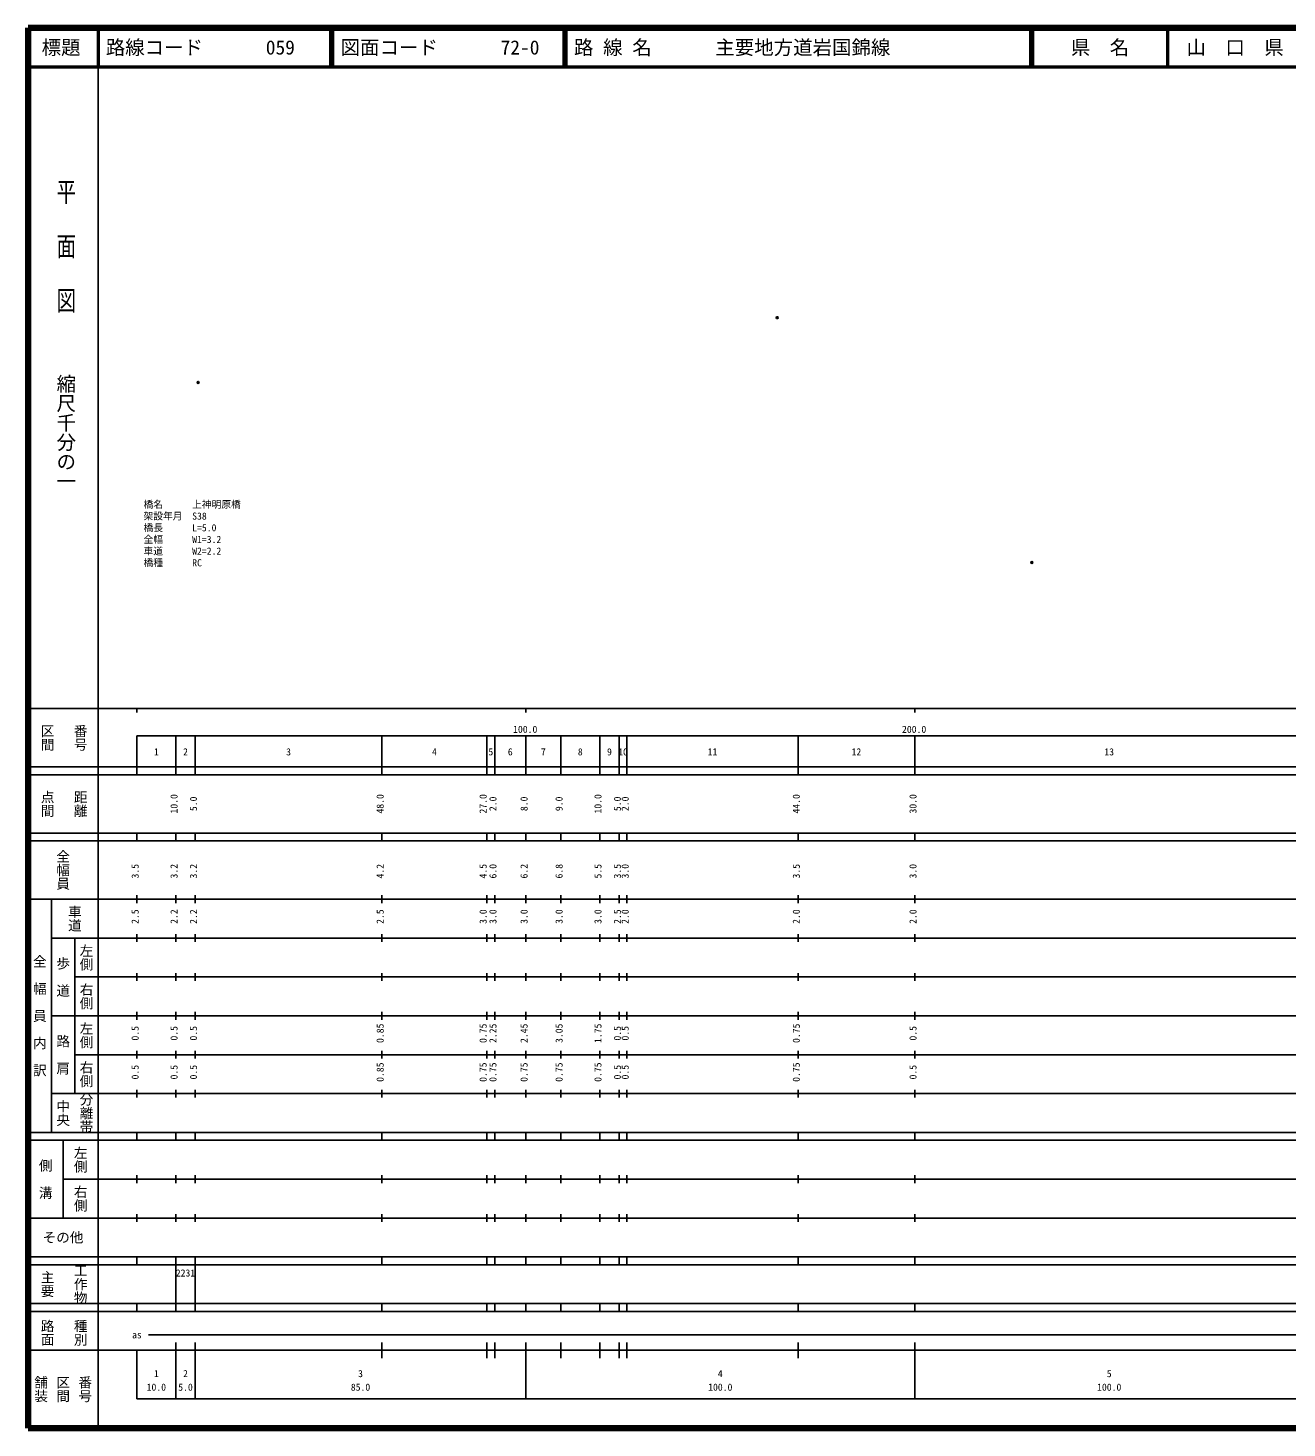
# Model space of a CAD drawing. Units: millimetres on the paper. Extents: x 40 to 680, y 20 to 380.
# Drawn here: x 40 to 363.7, y 20 to 380 of the extents above; entities that cross this region are included whole.
import ezdxf
from ezdxf.enums import TextEntityAlignment as Align

# ---------------------------------------------------------------- set-up
doc = ezdxf.new("R2010")
doc.units = ezdxf.units.MM
doc.header["$PDMODE"] = 32
doc.header["$PDSIZE"] = 0.5
for name, color, linetype in [('M-OTRS', 6, 'Continuous'), ('M-STR-HTXT', 7, 'Continuous'), ('M-TTL-TXT', 7, 'Continuous')]:
    doc.layers.add(name, color=color, linetype=linetype)
for name, color, linetype, lineweight in [('M-TTL', 2, 'Continuous', 140), ('M-TTL-BAND', 7, 'Continuous', 25), ('M-TTL-LINE', 7, 'Continuous', 50)]:
    doc.layers.add(name, color=color, linetype=linetype, lineweight=lineweight)
doc.styles.add('@ＭＳ ゴシック', font='')
doc.styles.add('ＭＳ ゴシック', font='')
doc.styles.get('@ＭＳ ゴシック').set_extended_font_data('@MS Gothic')
doc.styles.get('ＭＳ ゴシック').set_extended_font_data('MS Gothic')

msp = doc.modelspace()

# ---------------------------------------------------------------- linework, layer by layer
at = {"layer": 'M-OTRS'}
for p in [(232.649, 305.516), (83.72, 288.855), (298.124, 242.561)]:
    msp.add_point(p, dxfattribs=at)
at = {"layer": 'M-TTL'}
for p, q in [((40, 380), (40, 20)), ((680, 380), (40, 380)), ((40, 20), (680, 20))]:
    msp.add_line(p, q, dxfattribs=at)
at = {"layer": 'M-TTL-BAND'}
for p, q in [((58, 370), (58, 20)), ((40, 205), (579, 205)), ((68, 205), (68, 204)), ((168, 205), (168, 204)), ((268, 205), (268, 204)), ((68, 198), (579, 198)), ((68, 198), (68, 188)), ((78, 188), (78, 198)), ((83, 188), (83, 198)), ((131, 188), (131, 198)), ((158, 188), (158, 198)), ((160, 188), (160, 198)), ((168, 188), (168, 198)), ((177, 188), (177, 198)), ((187, 188), (187, 198)), ((192, 188), (192, 198)), ((194, 188), (194, 198)), ((238, 188), (238, 198)), ((268, 188), (268, 198)), ((40, 190), (579, 190)), ((40, 188), (579, 188)), ((40, 173), (579, 173)), ((68, 171), (68, 173)), ((78, 171), (78, 173)), ((83, 171), (83, 173)), ((131, 171), (131, 173)), ((158, 171), (158, 173)), ((160, 171), (160, 173)), ((168, 171), (168, 173)), ((177, 171), (177, 173)), ((187, 171), (187, 173)), ((192, 171), (192, 173)), ((194, 171), (194, 173)), ((238, 171), (238, 173)), ((268, 171), (268, 173)), ((40, 171), (579, 171)), ((40, 156), (579, 156)), ((46, 96), (46, 156)), ((68, 155), (68, 157)), ((78, 155), (78, 157)), ((83, 155), (83, 157)), ((131, 155), (131, 157)), ((158, 155), (158, 157)), ((160, 155), (160, 157)), ((168, 155), (168, 157)), ((177, 155), (177, 157)), ((187, 155), (187, 157)), ((192, 155), (192, 157)), ((194, 155), (194, 157)), ((238, 155), (238, 157)), ((268, 155), (268, 157)), ((46, 146), (579, 146)), ((52, 146), (52, 106)), ((68, 145), (68, 147)), ((78, 145), (78, 147)), ((83, 145), (83, 147)), ((131, 145), (131, 147)), ((158, 145), (158, 147)), ((160, 145), (160, 147)), ((168, 145), (168, 147)), ((177, 145), (177, 147)), ((187, 145), (187, 147)), ((192, 145), (192, 147)), ((194, 145), (194, 147)), ((238, 145), (238, 147)), ((268, 145), (268, 147)), ((68, 135), (68, 137)), ((78, 135), (78, 137)), ((83, 135), (83, 137)), ((131, 135), (131, 137)), ((158, 135), (158, 137)), ((160, 135), (160, 137)), ((168, 135), (168, 137)), ((177, 135), (177, 137)), ((187, 135), (187, 137)), ((192, 135), (192, 137)), ((194, 135), (194, 137)), ((238, 135), (238, 137)), ((268, 135), (268, 137)), ((52, 136), (579, 136)), ((46, 126), (579, 126)), ((68, 125), (68, 127)), ((78, 125), (78, 127)), ((83, 125), (83, 127)), ((131, 125), (131, 127)), ((158, 125), (158, 127)), ((160, 125), (160, 127)), ((168, 125), (168, 127)), ((177, 125), (177, 127)), ((187, 125), (187, 127)), ((192, 125), (192, 127)), ((194, 125), (194, 127)), ((238, 125), (238, 127)), ((268, 125), (268, 127)), ((52, 116), (579, 116)), ((68, 115), (68, 117)), ((78, 115), (78, 117)), ((83, 115), (83, 117)), ((131, 115), (131, 117)), ((158, 115), (158, 117)), ((160, 115), (160, 117)), ((168, 115), (168, 117)), ((177, 115), (177, 117)), ((187, 115), (187, 117)), ((192, 115), (192, 117)), ((194, 115), (194, 117)), ((238, 115), (238, 117)), ((268, 115), (268, 117)), ((46, 106), (579, 106)), ((68, 105), (68, 107)), ((78, 105), (78, 107)), ((83, 105), (83, 107)), ((131, 105), (131, 107)), ((158, 105), (158, 107)), ((160, 105), (160, 107)), ((168, 105), (168, 107)), ((177, 105), (177, 107)), ((187, 105), (187, 107)), ((192, 105), (192, 107)), ((194, 105), (194, 107)), ((238, 105), (238, 107)), ((268, 105), (268, 107)), ((40, 96), (579, 96)), ((40, 94), (579, 94)), ((49, 94), (49, 74)), ((68, 94), (68, 96)), ((78, 94), (78, 96)), ((83, 94), (83, 96)), ((131, 94), (131, 96)), ((158, 94), (158, 96)), ((160, 94), (160, 96)), ((168, 94), (168, 96)), ((177, 94), (177, 96)), ((187, 94), (187, 96)), ((192, 94), (192, 96)), ((194, 94), (194, 96)), ((238, 94), (238, 96)), ((268, 94), (268, 96)), ((49, 84), (579, 84)), ((68, 83), (68, 85)), ((78, 83), (78, 85)), ((83, 83), (83, 85)), ((131, 83), (131, 85)), ((158, 83), (158, 85)), ((160, 83), (160, 85)), ((168, 83), (168, 85)), ((177, 83), (177, 85)), ((187, 83), (187, 85)), ((192, 83), (192, 85)), ((194, 83), (194, 85)), ((238, 83), (238, 85)), ((268, 83), (268, 85)), ((40, 74), (579, 74)), ((68, 73), (68, 75)), ((78, 73), (78, 75)), ((83, 73), (83, 75)), ((131, 73), (131, 75)), ((158, 73), (158, 75)), ((160, 73), (160, 75)), ((168, 73), (168, 75)), ((177, 73), (177, 75)), ((187, 73), (187, 75)), ((192, 73), (192, 75)), ((194, 73), (194, 75)), ((238, 73), (238, 75)), ((268, 73), (268, 75)), ((40, 64), (579, 64)), ((40, 62), (579, 62)), ((68, 62), (68, 64)), ((78, 62), (78, 64)), ((78, 52), (78, 62)), ((83, 62), (83, 64)), ((83, 52), (83, 62)), ((131, 62), (131, 64)), ((158, 62), (158, 64)), ((160, 62), (160, 64)), ((168, 62), (168, 64)), ((177, 62), (177, 64)), ((187, 62), (187, 64)), ((192, 62), (192, 64)), ((194, 62), (194, 64)), ((238, 62), (238, 64)), ((268, 62), (268, 64)), ((40, 52), (579, 52)), ((68, 50), (68, 52)), ((78, 50), (78, 52)), ((83, 50), (83, 52)), ((131, 50), (131, 52)), ((158, 50), (158, 52)), ((160, 50), (160, 52)), ((168, 50), (168, 52)), ((177, 50), (177, 52)), ((187, 50), (187, 52)), ((192, 50), (192, 52)), ((194, 50), (194, 52)), ((238, 50), (238, 52)), ((268, 50), (268, 52)), ((40, 50), (579, 50)), ((71, 44), (565, 44)), ((40, 40), (579, 40)), ((68, 40), (68, 27.5)), ((78, 27.5), (78, 42)), ((83, 27.5), (83, 42)), ((131, 38), (131, 42)), ((158, 38), (158, 42)), ((160, 38), (160, 42)), ((168, 27.5), (168, 42)), ((177, 38), (177, 42)), ((187, 38), (187, 42)), ((192, 38), (192, 42)), ((194, 38), (194, 42)), ((238, 38), (238, 42)), ((268, 27.5), (268, 42)), ((68, 27.5), (579, 27.5))]:
    msp.add_line(p, q, dxfattribs=at)
at = {"layer": 'M-TTL-LINE'}
for p, q in [((58, 380), (58, 370)), ((117.75, 380), (117.75, 370)), ((118.25, 380), (118.25, 370)), ((177.75, 380), (177.75, 370)), ((178.25, 380), (178.25, 370)), ((297.75, 380), (297.75, 370)), ((298.25, 380), (298.25, 370)), ((333, 380), (333, 370)), ((40, 370), (680, 370))]:
    msp.add_line(p, q, dxfattribs=at)

# ---------------------------------------------------------------- texts
at = {"layer": 'M-STR-HTXT', "style": 'ＭＳ ゴシック'}
for s, p in [('橋名\u3000\u3000\u3000上神明原橋', (69.715, 256.025)), ('架設年月\u3000S38', (69.715, 253.025)), ('橋長\u3000\u3000\u3000L=5.0', (69.715, 250.025)), ('全幅\u3000\u3000\u3000W1=3.2', (69.715, 247.025)), ('車道\u3000\u3000\u3000W2=2.2', (69.715, 244.025)), ('橋種\u3000\u3000\u3000RC', (69.715, 241.025))]:
    msp.add_text(s, height=1.833, dxfattribs=at).set_placement(p, align=Align.BOTTOM_LEFT)
at = {"layer": 'M-TTL-BAND', "style": '@ＭＳ ゴシック', "width": 1.4}
msp.add_text('平  面  図', height=3.666, rotation=270, dxfattribs=at).set_placement((49.777, 306.475), align=Align.MIDDLE_RIGHT)
at = {"layer": 'M-TTL-BAND', "style": '@ＭＳ ゴシック'}
msp.add_text('縮尺千分の一', height=3.666, rotation=270, dxfattribs=at).set_placement((49.777, 261.03), align=Align.MIDDLE_RIGHT)
for s, p in [('区間', (45, 197.5)), ('番号', (53.5, 197.5)), ('点間', (45, 180.5)), ('距離', (53.5, 180.5)), ('全幅員', (49, 163.5)), ('車道', (52, 151)), ('左側', (55, 141)), ('全\u3000幅\u3000員\u3000内\u3000訳', (43, 126)), ('歩\u3000道', (49, 136)), ('右側', (55, 131)), ('左側', (55, 121)), ('路\u3000肩', (49, 116)), ('右側', (55, 111)), ('分離帯', (55, 101)), ('中央', (49, 101)), ('左側', (53.5, 89)), ('側\u3000溝', (44.5, 84)), ('右側', (53.5, 79)), ('工作物', (53.5, 57)), ('主要', (45, 57)), ('路面', (45, 44.5)), ('種別', (53.5, 44.5)), ('舗装', (43.333, 30)), ('区間', (49, 30)), ('番号', (54.667, 30))]:
    msp.add_text(s, height=2.566, rotation=270, dxfattribs=at).set_placement(p, align=Align.MIDDLE_CENTER)
at = {"layer": 'M-TTL-BAND', "style": 'ＭＳ ゴシック'}
for s, p in [('100.0', (167.844, 198.195)), ('200.0', (267.844, 198.195)), ('1', (73, 192.405)), ('2', (80.5, 192.405)), ('3', (107, 192.405)), ('4', (144.5, 192.405)), ('5', (159, 192.405)), ('6', (164, 192.405)), ('7', (172.5, 192.405)), ('8', (182, 192.405)), ('9', (189.5, 192.405)), ('10', (193, 192.405)), ('11', (216, 192.405)), ('12', (253, 192.405)), ('13', (318, 192.405)), ('as', (68, 42.5)), ('1', (73, 32.523)), ('2', (80.5, 32.523)), ('3', (125.5, 32.523)), ('4', (218, 32.523)), ('5', (318, 32.523)), ('10.0', (73, 29.033)), ('5.0', (80.5, 29.033)), ('85.0', (125.5, 29.033)), ('100.0', (218, 29.033)), ('100.0', (318, 29.033))]:
    msp.add_text(s, height=1.833, dxfattribs=at).set_placement(p, align=Align.BOTTOM_CENTER)
for s, p in [('10.0', (79, 180.5)), ('5.0', (84, 180.5)), ('48.0', (132, 180.5)), ('27.0', (158.473, 180.5)), ('2.0', (161, 180.5)), ('8.0', (169, 180.5)), ('9.0', (178, 180.5)), ('10.0', (188, 180.5)), ('5.0', (193, 180.5)), ('2.0', (195, 180.5)), ('44.0', (239, 180.5)), ('30.0', (269, 180.5)), ('3.5', (69, 163.174)), ('3.2', (79, 163.174)), ('3.2', (84, 163.174)), ('4.2', (132, 163.174)), ('4.5', (158.473, 163.174)), ('6.0', (161, 163.174)), ('6.2', (169, 163.174)), ('6.8', (178, 163.174)), ('5.5', (188, 163.174)), ('3.5', (193, 163.174)), ('3.0', (195, 163.174)), ('3.5', (239, 163.174)), ('3.0', (269, 163.174)), ('2.5', (69, 151.5)), ('2.2', (79, 151.5)), ('2.2', (84, 151.5)), ('2.5', (132, 151.5)), ('3.0', (158.473, 151.5)), ('3.0', (161, 151.5)), ('3.0', (169, 151.5)), ('3.0', (178, 151.5)), ('3.0', (188, 151.5)), ('2.5', (193, 151.5)), ('2.0', (195, 151.5)), ('2.0', (239, 151.5)), ('2.0', (269, 151.5)), ('0.5', (69, 121.5)), ('0.5', (79, 121.5)), ('0.5', (84, 121.5)), ('0.85', (132, 121.5)), ('0.75', (158.473, 121.5)), ('2.25', (161, 121.5)), ('2.45', (169, 121.5)), ('3.05', (178, 121.5)), ('1.75', (188, 121.5)), ('0.5', (193, 121.5)), ('0.5', (195, 121.5)), ('0.75', (239, 121.5)), ('0.5', (269, 121.5)), ('0.5', (69, 111.5)), ('0.5', (79, 111.5)), ('0.5', (84, 111.5)), ('0.85', (132, 111.5)), ('0.75', (158.473, 111.5)), ('0.75', (161, 111.5)), ('0.75', (169, 111.5)), ('0.75', (178, 111.5)), ('0.75', (188, 111.5)), ('0.5', (193, 111.5)), ('0.5', (195, 111.5)), ('0.75', (239, 111.5)), ('0.5', (269, 111.5))]:
    msp.add_text(s, height=1.833, rotation=90, dxfattribs=at).set_placement(p, align=Align.BOTTOM_CENTER)
msp.add_text('その他', height=2.566, dxfattribs=at).set_placement((49, 69), align=Align.MIDDLE_CENTER)
msp.add_text('2231', height=1.833, dxfattribs=at).set_placement((78, 58.405), align=Align.BOTTOM_LEFT)
at = {"layer": 'M-TTL-TXT', "style": 'ＭＳ ゴシック'}
for s, p in [('標題', (48.5, 375)), ('県\u3000名', (315.625, 375)), ('山\u3000口\u3000県', (350.375, 375))]:
    msp.add_text(s, height=3.666, dxfattribs=at).set_placement(p, align=Align.MIDDLE_CENTER)
for s, p in [('路線コード', (60, 375)), ('059', (101.142, 375)), ('図面コード', (120.38, 375)), ('72-0', (161.521, 375)), ('路 線 名', (180.38, 375)), ('主要地方道岩国錦線', (216.734, 375))]:
    msp.add_text(s, height=3.666, dxfattribs=at).set_placement(p, align=Align.MIDDLE_LEFT)

doc.saveas('drawing.dxf')
